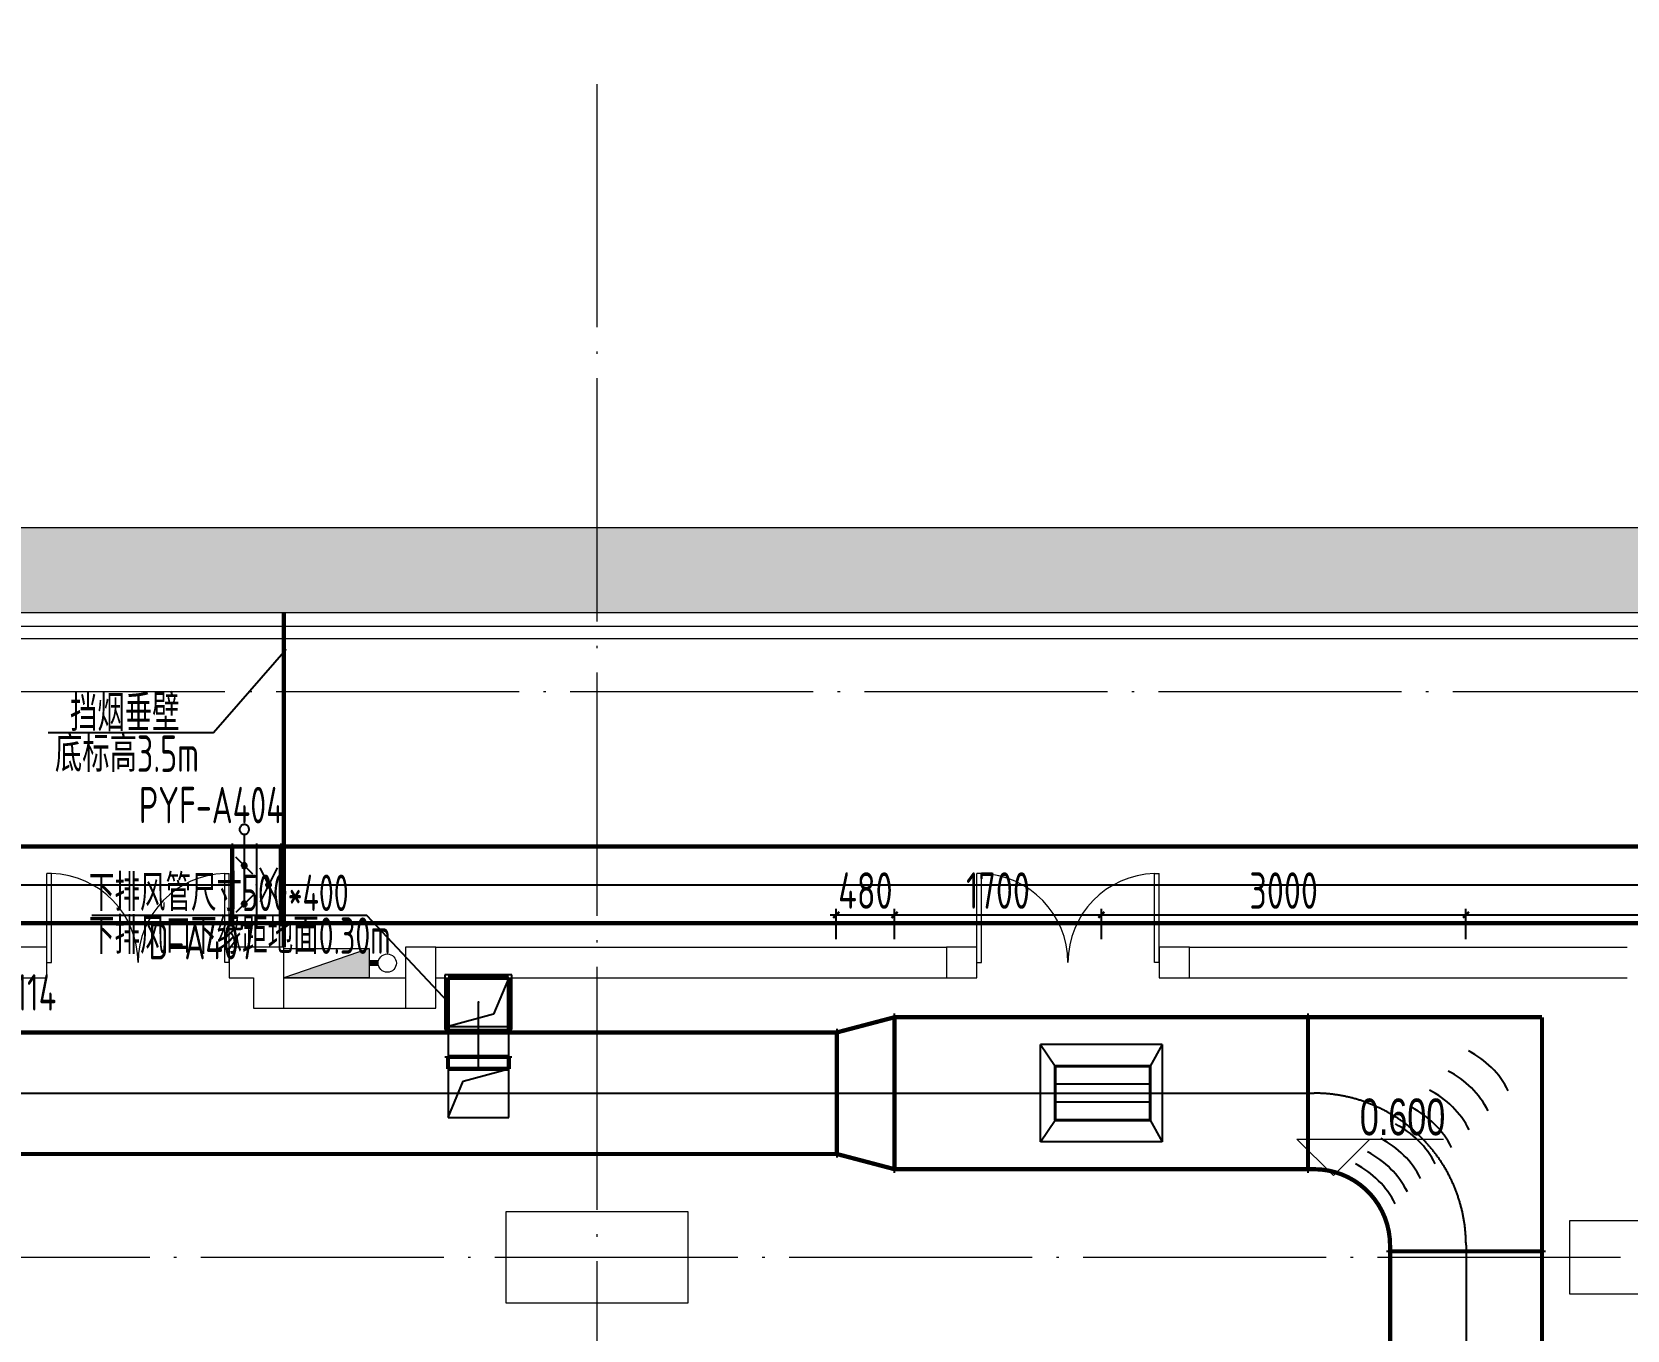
# Model space of a CAD drawing. Extents: x 4 to 13611208, y -605838 to 574722.
# Drawn here: x 13211249 to 13224372, y 199311 to 209988 of the extents above; entities that cross this region are included whole.
import ezdxf

# ---------------------------------------------------------------- set-up
doc = ezdxf.new("R2010")
doc.units = 0
doc.header["$LTSCALE"] = 1000
doc.header["$MEASUREMENT"] = 0
doc.linetypes.add('CENTER2', pattern=[28.575, 19.05, -3.175, 3.175, -3.175])
doc.linetypes.add('DOTE', pattern=[2.42, 2, -0.2, 0.02, -0.2])
for name, color, linetype in [('DUCT-K-P中心线', 5, 'CENTER2'), ('DUCT-K-P标注', 7, 'Continuous'), ('DUCT-K-P法兰', 2, 'Continuous'), ('DUCT-K-P管', 191, 'Continuous'), ('DUCT-K-P管端线', 2, 'Continuous'), ('DUCT-K-P风口', 7, 'Continuous'), ('DUCT-X-S标注', 7, 'Continuous'), ('DUCT-X-YP中心线', 5, 'CENTER2'), ('DUCT-X-YP法兰', 2, 'Continuous'), ('DUCT-X-YP管', 31, 'Continuous'), ('DUCT-X-YP管端线', 2, 'Continuous'), ('DUCT-X-YP阀门', 7, 'Continuous'), ('Hvac-Hide', 8, 'Continuous')]:
    doc.layers.add(name, color=color, linetype=linetype)
doc.layers.add('建筑底图', color=8, linetype='Continuous', lineweight=13)
doc.styles.add('67', font='gbenor.shx', dxfattribs={"width": 0.7, "bigfont": 'hztxt.shx'})
doc.styles.add('C', font='HZTXT_E', dxfattribs={"width": 0.7, "bigfont": 'HZTXT'})
doc.styles.add('du', font='gbenor.shx', dxfattribs={"width": 0.8, "bigfont": 'hztxt.shx'})
doc.dimstyles.new('67', dxfattribs={"dimscale": 100, "dimtxt": 3, "dimasz": 0.5, "dimexe": 0.5, "dimexo": 2, "dimgap": 0.5, "dimtad": 2, "dimdec": 0, "dimrnd": 5, "dimzin": 0, "dimdsep": 46, "dimtxsty": 'du', "dimblk": 'ARCHTICK', "dimcen": 0, "dimdle": 0.5, "dimclrd": 256, "dimclre": 256, "dimclrt": 256, "dimazin": 0, "dimtfac": 1, "dimtdec": 0, "dimtix": 1, "dimtmove": 2, "dimatfit": 3, "dimfxl": 100, "dimtolj": 1, "dimtzin": 0, "dimlwd": -1, "dimlwe": -1, "dimarcsym": 0})

# ---------------------------------------------------------------- blocks, each defined once
blk = doc.blocks.new('3#消火栓')
at = {"ltscale": 3.5}
blk.add_hatch(color=256, dxfattribs=at).paths.add_polyline_path([(-350, 240), (-350, 0), (350, 240)])
blk.add_line((-350, 0), (350, 240))
at = {"const_width": 50}
blk.add_lwpolyline([(-350, 120), (-425, 120)], dxfattribs=at)
blk.add_lwpolyline([(-350, 240), (350, 240), (350, 0), (-350, 0)], close=True)
blk.add_circle((-500, 120), 75)
blk = doc.blocks.new('$DorLib2D$00000002')
for p, q in [((-0.5, 0), (-0.5, 0.4875)), ((-0.475, 0.4875), (-0.5, 0.4875)), ((-0.475, 0), (-0.475, 0.4875)), ((0.475, 0), (0.475, 0.4875)), ((0.475, 0.4875), (0.5, 0.4875)), ((0.5, 0), (0.5, 0.4875)), ((-0.5, 0), (-0.475, 0)), ((0.5, 0), (0.475, 0))]:
    blk.add_line(p, q)
at = {"lineweight": 13}
for centre, start, end in [((-0.4875, 0), 0, 88.53072), ((0.4875, 0), 91.46928, 180)]:
    blk.add_arc(centre, 0.4875, start, end, dxfattribs=at)
blk = doc.blocks.new('_FZH')
blk.add_lwpolyline([(-0.5, -0.5), (0.5, -0.5), (0.5, 0.5), (-0.5, 0.5)], close=True)
blk = doc.blocks.new('_ArchTick')
at = {"color": 0, "linetype": 'ByBlock', "const_width": 0.4}
blk.add_lwpolyline([(-0.5, -0.5), (0.5, 0.5)], dxfattribs=at)
blk = doc.blocks.new('*D378')
at = {"layer": 'DUCT-K-P标注', "transparency": 16777216}
for p, q in [((13217866, 202526), (13217866, 202776)), ((13218346, 202526), (13218346, 202776)), ((13217816, 202726), (13218396, 202726))]:
    blk.add_line(p, q, dxfattribs=at)
at = {"layer": 'DUCT-K-P标注', "transparency": 16777216, "xscale": 50, "yscale": 50, "zscale": 50, "rotation": 180}
blk.add_blockref('_ArchTick', (13217866, 202726), dxfattribs=at)
at = {"layer": 'DUCT-K-P标注', "transparency": 16777216, "xscale": 50, "yscale": 50, "zscale": 50}
blk.add_blockref('_ArchTick', (13218346, 202726), dxfattribs=at)
at = {"layer": 'DUCT-K-P标注', "transparency": 16777216, "insert": (13218106, 202926), "char_height": 300, "attachment_point": 5, "style": 'du'}
blk.add_mtext('\\A1;480', dxfattribs=at)
blk = doc.blocks.new('*D379')
at = {"layer": 'DUCT-K-P标注', "transparency": 16777216}
for p, q in [((13218346, 202526), (13218346, 202776)), ((13220047, 202526), (13220047, 202776)), ((13218296, 202726), (13220097, 202726))]:
    blk.add_line(p, q, dxfattribs=at)
at = {"layer": 'DUCT-K-P标注', "transparency": 16777216, "xscale": 50, "yscale": 50, "zscale": 50, "rotation": 180}
blk.add_blockref('_ArchTick', (13218346, 202726), dxfattribs=at)
at = {"layer": 'DUCT-K-P标注', "transparency": 16777216, "xscale": 50, "yscale": 50, "zscale": 50}
blk.add_blockref('_ArchTick', (13220047, 202726), dxfattribs=at)
at = {"layer": 'DUCT-K-P标注', "transparency": 16777216, "insert": (13219197, 202926), "char_height": 300, "attachment_point": 5, "style": 'du'}
blk.add_mtext('\\A1;1700', dxfattribs=at)
blk = doc.blocks.new('*D380')
at = {"layer": 'DUCT-K-P标注', "transparency": 16777216}
for p, q in [((13220047, 202526), (13220047, 202776)), ((13223047, 202526), (13223047, 202776)), ((13219997, 202726), (13223097, 202726))]:
    blk.add_line(p, q, dxfattribs=at)
at = {"layer": 'DUCT-K-P标注', "transparency": 16777216, "xscale": 50, "yscale": 50, "zscale": 50, "rotation": 180}
blk.add_blockref('_ArchTick', (13220047, 202726), dxfattribs=at)
at = {"layer": 'DUCT-K-P标注', "transparency": 16777216, "xscale": 50, "yscale": 50, "zscale": 50}
blk.add_blockref('_ArchTick', (13223047, 202726), dxfattribs=at)
at = {"layer": 'DUCT-K-P标注', "transparency": 16777216, "insert": (13221547, 202926), "char_height": 300, "attachment_point": 5, "style": 'du'}
blk.add_mtext('\\A1;3000', dxfattribs=at)
blk = doc.blocks.new('*D381')
at = {"layer": 'DUCT-K-P标注', "transparency": 16777216}
for p, q in [((13223047, 202526), (13223047, 202776)), ((13228147, 202526), (13228147, 202776)), ((13222997, 202726), (13228197, 202726))]:
    blk.add_line(p, q, dxfattribs=at)
at = {"layer": 'DUCT-K-P标注', "transparency": 16777216, "xscale": 50, "yscale": 50, "zscale": 50, "rotation": 180}
blk.add_blockref('_ArchTick', (13223047, 202726), dxfattribs=at)
at = {"layer": 'DUCT-K-P标注', "transparency": 16777216, "xscale": 50, "yscale": 50, "zscale": 50}
blk.add_blockref('_ArchTick', (13228147, 202726), dxfattribs=at)
at = {"layer": 'DUCT-K-P标注', "transparency": 16777216, "insert": (13225597, 202926), "char_height": 300, "attachment_point": 5, "style": 'du'}
blk.add_mtext('\\A1;5100', dxfattribs=at)
blk = doc.blocks.new('$风口$00000108')
for p, q in [((-250, 135), (-190, 75)), ((-250, -135), (-250, 135)), ((250, 135), (200, 75)), ((250, 135), (250, -135)), ((200, 25), (-190, 25)), ((200, -25), (-190, -25)), ((-250, -135), (-190, -75)), ((200, -75), (250, -135)), ((250, -135), (-250, -135))]:
    blk.add_line(p, q)
at = {"linetype": 'Continuous'}
blk.add_line((250, 135), (-250, 135), dxfattribs=at)
at = {"lineweight": 40}
for p, q in [((-190, 75), (200, 75)), ((-190, -75), (-190, 75)), ((200, 75), (200, -75)), ((-190, -75), (200, -75))]:
    blk.add_line(p, q, dxfattribs=at)

msp = doc.modelspace()

# ---------------------------------------------------------------- hatches: boundary and pattern name
at = {"layer": '建筑底图'}
h = msp.add_hatch(dxfattribs=at)
h.set_pattern_fill('钢筋混凝土', color=8, scale=100, style=0)
h.set_pattern_definition([(45, (793255.26, 8e-09), (-176.7766953, 176.7766953), []), (50, (793255.26, 8e-09), (717.260183, -62.752135), [75, -825]), (355, (793255.26, 8e-09), (-138.751334, 752.192134), [60, -660]), (100.4514, (793315, -5.2), (578.50938, 689.439542), [63.74019, -701.14211]), (46.1842, (793255.26, 200), (1067.24105, -165.519014), [112.5, -1237.5]), (96.6356, (793344.2, 186.2), (934.662706, 974.11787), [95.61029, -1051.713]), (351.1842, (793255.3, 200), (934.66195, 974.1186), [90, -990]), (21, (793355.26, 150), (596.907052, -402.61889), [75, -825]), (326, (793355.26, 150), (243.31533, 725.150045), [60, -660]), (71.4514, (793405, 116.45), (840.22263, 322.530497), [63.74019, -701.14211]), (37.5, (793255.26, 8e-09), (12.1598553, 332.893854), [0, -652, 0, -670, 0, -662.5]), (7.5, (793255.26, 8e-09), (263.069537, 394.411712), [0, -382, 0, -637, 0, -252.5]), (327.5, (793032.26, 8e-09), (533.822436, -22.554872), [0, -250, 0, -780, 0, -1035]), (317.5, (792932.26, 8e-09), (583.18617, 100.104982), [0, -325, 0, -518, 0, -735])])
h.paths.add_polyline_path([(13207597.4, 207459.5), (13191797.4, 207459.5), (13191797.4, 206759.5), (13206897.4, 206759.5), (13206897.4, 205209.5), (13237197.4, 205209.5), (13237197.4, 205909.5), (13207597.4, 205909.5)])

# ---------------------------------------------------------------- linework, layer by layer
at = {"layer": 'DUCT-K-P中心线'}
for p, q in [((13214922.4, 201759.5), (13214922.4, 202009.5)), ((13214922.4, 201459.5), (13214922.4, 201559.3)), ((13210922.4, 201259.5), (13217871, 201259.5)), ((13217871.2, 201259.5), (13218346.2, 201259.5)), ((13218346.4, 201259.5), (13221747, 201259.5)), ((13221747.2, 201259.5), (13221797.2, 201259.5)), ((13223047.2, 200009.5), (13223047.2, 199959.5)), ((13223047.2, 199959.3), (13223047.2, 198354.8))]:
    msp.add_line(p, q, dxfattribs=at)
msp.add_arc((13221797.2, 200009.5), 1250, 0, 90, dxfattribs=at)
at = {"layer": 'DUCT-K-P标注'}
msp.add_lwpolyline([(13214672.4, 202009.5), (13214004.1, 202720), (13211742.7, 202720)], dxfattribs=at)
at = {"layer": 'DUCT-K-P法兰'}
for p, q in [((13215197.4, 202234.5), (13214647.4, 202234.5)), ((13214647.4, 202234.5), (13214647.4, 201784.5)), ((13215197.4, 201784.5), (13215197.4, 202234.5)), ((13218346.3, 200604.5), (13218346.3, 201914.5)), ((13221747.1, 201914.5), (13221747.1, 200604.5)), ((13214647.4, 201784.5), (13214672.4, 201784.5)), ((13215172.4, 201784.5), (13215197.4, 201784.5)), ((13217871.1, 201789.5), (13217871.1, 200729.5)), ((13214647.4, 201559.4), (13215197.4, 201559.4)), ((13222392.2, 199959.4), (13223702.2, 199959.4))]:
    msp.add_line(p, q, dxfattribs=at)
at = {"layer": 'DUCT-K-P法兰', "color": 18, "true_color": 0x000000}
for p in [(13214922.4, 202009.5, 3450), (13214922.4, 202009.5, 3449.8), (13214922.4, 201559.5, 3900), (13214922.4, 201559.3, 3900), (13217871, 201259.5, 4550), (13217871.2, 201259.5, 4550), (13218346.2, 201259.5, 4615), (13218346.4, 201259.5, 4615), (13221747, 201259.5, 4615), (13221747.2, 201259.5, 4615), (13223047.2, 199959.5, 4615), (13223047.2, 199959.3, 4615)]:
    msp.add_point(p, dxfattribs=at)
at = {"layer": 'DUCT-K-P管', "const_width": 35}
for points in [[(13214672.4, 201759.5), (13214672.4, 202209.5)], [(13214672.4, 202209.5), (13215172.4, 202209.5)], [(13215172.4, 201759.5), (13215172.4, 202209.5)], [(13217871.2, 201759.5), (13218346.2, 201884.5)], [(13221747, 201884.5), (13218346.4, 201884.5)], [(13218346.4, 201884.5), (13218346.4, 200634.5)], [(13221747, 200634.5), (13221747, 201884.5)], [(13221747.2, 201884.5), (13223672.2, 201884.5)], [(13223672.2, 201884.5), (13223672.2, 199959.5)], [(13217871, 201759.5), (13210922.4, 201759.5)], [(13217871, 200759.5), (13217871, 201759.5)], [(13215172.4, 201559.3), (13214672.4, 201559.3)], [(13214672.4, 201559.3), (13214672.4, 201459.5)], [(13215172.4, 201459.5), (13215172.4, 201559.3)], [(13214672.4, 201459.5), (13215172.4, 201459.5)], [(13210922.4, 200759.5), (13217871, 200759.5)], [(13217871.2, 200759.5), (13218346.2, 200634.5)], [(13218346.4, 200634.5), (13221747, 200634.5)], [(13221797.2, 200634.5), (13221747.2, 200634.5)], [(13222422.2, 199959.5), (13222422.2, 200009.5)], [(13222422.2, 199959.3), (13222422.2, 198354.8)], [(13223672.2, 199959.3), (13222422.2, 199959.3)], [(13223672.2, 198354.8), (13223672.2, 199959.3)]]:
    msp.add_lwpolyline(points, dxfattribs=at)
msp.add_lwpolyline([(13222422.2, 200009.5, 0.4142136), (13221797.2, 200634.5)], format="xyb", dxfattribs=at)
at = {"layer": 'DUCT-K-P管', "color": 18, "true_color": 0x000000}
for p in [(13214922.4, 202009.5, 3450), (13214922.4, 201559.5, 3900), (13217871.2, 201259.5, 4550), (13218346.2, 201259.5, 4615), (13221747.2, 201259.5, 4615), (13223047.2, 199959.5, 4615)]:
    msp.add_point(p, dxfattribs=at)
at = {"layer": 'DUCT-K-P管端线'}
for p, q in [((13218346.2, 200634.5), (13218346.2, 201884.5)), ((13221747.2, 200634.5), (13221747.2, 201884.5)), ((13217871.2, 201759.5), (13217871.2, 200759.5)), ((13223672.2, 199959.5), (13222422.2, 199959.5))]:
    msp.add_line(p, q, dxfattribs=at)
for centre in [(13222727, 200939.4), (13222560.8, 200773.2), (13222405.3, 200617.6), (13222260.3, 200472.7), (13222126, 200338.3), (13222005.8, 200218.1), (13221797.2, 200009.5), (13221896.2, 200108.5)]:
    msp.add_arc(centre, 750, 27, 63, dxfattribs=at)
at = {"layer": 'DUCT-X-S标注', "const_width": 35}
msp.add_lwpolyline([(13213322.4, 205209.5), (13213322.4, 202459.5)], dxfattribs=at)
at = {"layer": 'DUCT-X-S标注'}
msp.add_lwpolyline([(13211381.6, 204227.3), (13212744.3, 204227.3), (13213340.5, 204912.3)], dxfattribs=at)
at = {"layer": 'DUCT-X-YP中心线'}
for p, q in [((13205318.7, 202973.9), (13212896.1, 202973.9)), ((13213296.7, 202973.9), (13228497.2, 202973.9))]:
    msp.add_line(p, q, dxfattribs=at)
at = {"layer": 'DUCT-X-YP法兰'}
for p, q in [((13212896.2, 203313.9), (13212896.2, 202633.9)), ((13213096.4, 203313.9), (13213096.4, 202633.9)), ((13213296.6, 203313.9), (13213296.6, 202633.9))]:
    msp.add_line(p, q, dxfattribs=at)
at = {"layer": 'DUCT-X-YP法兰', "color": 18, "true_color": 0x000000}
for p in [(13212896.1, 202973.9, 4900), (13212896.3, 202973.9, 4900), (13213096.3, 202973.9, 4900), (13213096.5, 202973.9, 4900), (13213296.5, 202973.9, 4900), (13213296.7, 202973.9, 4900)]:
    msp.add_point(p, dxfattribs=at)
at = {"layer": 'DUCT-X-YP管', "const_width": 35}
for points in [[(13212896.1, 203288.9), (13205318.7, 203288.9)], [(13212896.1, 202658.9), (13212896.1, 203288.9)], [(13212896.3, 203289.1), (13213096.3, 203289.1)], [(13213096.5, 203288.9), (13213296.5, 203288.9)], [(13228497.2, 203288.9), (13213296.7, 203288.9)], [(13213296.7, 203288.9), (13213296.7, 202658.9)], [(13205318.7, 202658.9), (13212896.1, 202658.9)], [(13213096.3, 202658.7), (13212896.3, 202658.7)], [(13213296.5, 202658.9), (13213096.5, 202658.9)], [(13213296.7, 202658.9), (13228497.2, 202658.9)]]:
    msp.add_lwpolyline(points, dxfattribs=at)
at = {"layer": 'DUCT-X-YP管端线'}
for p, q in [((13212896.3, 203289.1), (13212896.3, 202658.7)), ((13213096.3, 203289.1), (13213096.3, 202658.7)), ((13213096.5, 203288.9), (13213096.5, 202658.9)), ((13213296.5, 203288.9), (13213296.5, 202658.9))]:
    msp.add_line(p, q, dxfattribs=at)
at = {"layer": 'DUCT-X-YP阀门'}
for p, q in [((13212957.2, 203437.4), (13212956.4, 203431.9)), ((13212956.4, 203431.9), (13212956.4, 203426.3)), ((13212956.4, 203426.3), (13212957.2, 203420.8)), ((13212958.7, 203442.8), (13212957.2, 203437.4)), ((13212957.2, 203420.8), (13212958.7, 203415.4)), ((13212961, 203447.9), (13212958.7, 203442.8)), ((13212958.7, 203415.4), (13212961, 203410.3)), ((13212963.9, 203452.6), (13212961, 203447.9)), ((13212967.5, 203456.9), (13212963.9, 203452.6)), ((13212971.7, 203460.6), (13212967.5, 203456.9)), ((13212976.3, 203463.7), (13212971.7, 203460.6)), ((13212981.3, 203466.2), (13212976.3, 203463.7)), ((13212986.6, 203467.9), (13212981.3, 203466.2)), ((13212992.1, 203468.9), (13212986.6, 203467.9)), ((13212997.7, 203469.1), (13212992.1, 203468.9)), ((13213003.2, 203468.5), (13212997.7, 203469.1)), ((13213008.7, 203467.1), (13213003.2, 203468.5)), ((13213013.8, 203465), (13213008.7, 203467.1)), ((13213018.7, 203462.2), (13213013.8, 203465)), ((13213023.1, 203458.8), (13213018.7, 203462.2)), ((13213026.9, 203454.8), (13213023.1, 203458.8)), ((13213030.2, 203450.3), (13213026.9, 203454.8)), ((13213032.8, 203445.4), (13213030.2, 203450.3)), ((13213030.2, 203407.9), (13213032.8, 203412.8)), ((13213034.8, 203440.1), (13213032.8, 203445.4)), ((13213032.8, 203412.8), (13213034.8, 203418.1)), ((13213035.9, 203434.7), (13213034.8, 203440.1)), ((13213034.8, 203418.1), (13213035.9, 203423.5)), ((13213036.3, 203429.1), (13213035.9, 203434.7)), ((13213035.9, 203423.5), (13213036.3, 203429.1)), ((13212961, 203410.3), (13212963.9, 203405.6)), ((13212963.9, 203405.6), (13212967.5, 203401.3)), ((13212967.5, 203401.3), (13212971.7, 203397.6)), ((13212971.7, 203397.6), (13212976.3, 203394.4)), ((13212976.3, 203394.4), (13212981.3, 203392)), ((13212981.3, 203392), (13212986.6, 203390.3)), ((13212986.6, 203390.3), (13212992.1, 203389.3)), ((13212992.1, 203389.3), (13212997.7, 203389.1)), ((13212996.3, 203389.1), (13212996.3, 203289.1)), ((13212996.3, 203289.1), (13212996.3, 202973.9)), ((13212997.7, 203389.1), (13213003.2, 203389.7)), ((13213003.2, 203389.7), (13213008.7, 203391)), ((13213008.7, 203391), (13213013.8, 203393.1)), ((13213013.8, 203393.1), (13213018.7, 203395.9)), ((13213018.7, 203395.9), (13213023.1, 203399.4)), ((13213023.1, 203399.4), (13213026.9, 203403.4)), ((13213026.9, 203403.4), (13213030.2, 203407.9)), ((13213066.3, 203061.5), (13212926.3, 203201.5)), ((13212986.4, 203151.3), (13212982.9, 203149.2)), ((13212990.2, 203152.8), (13212986.4, 203151.3)), ((13212994.3, 203153.6), (13212990.2, 203152.8)), ((13212998.3, 203153.6), (13212994.3, 203153.6)), ((13213002.4, 203152.8), (13212998.3, 203153.6)), ((13213006.2, 203151.3), (13213002.4, 203152.8)), ((13213009.7, 203149.2), (13213006.2, 203151.3)), ((13212974.5, 203135.6), (13212974.1, 203131.5)), ((13212974.1, 203131.5), (13212974.5, 203127.4)), ((13212975.6, 203139.5), (13212974.5, 203135.6)), ((13212974.5, 203127.4), (13212975.6, 203123.5)), ((13212977.5, 203143.2), (13212975.6, 203139.5)), ((13212975.6, 203123.5), (13212977.5, 203119.8)), ((13212979.9, 203146.4), (13212977.5, 203143.2)), ((13212977.5, 203119.8), (13212979.9, 203116.6)), ((13212982.9, 203149.2), (13212979.9, 203146.4)), ((13212979.9, 203116.6), (13212982.9, 203113.8)), ((13212981.9, 203135.7), (13212981.4, 203132.9)), ((13212981.4, 203132.9), (13212981.4, 203130.1)), ((13212981.4, 203130.1), (13212981.9, 203127.3)), ((13212983, 203138.4), (13212981.9, 203135.7)), ((13212981.9, 203127.3), (13212983, 203124.6)), ((13212982.9, 203113.8), (13212986.4, 203111.7)), ((13212984.5, 203140.8), (13212983, 203138.4)), ((13212983, 203124.6), (13212984.5, 203122.2)), ((13212986.5, 203142.8), (13212984.5, 203140.8)), ((13212984.5, 203122.2), (13212986.5, 203120.2)), ((13212986, 203134.5), (13212985.6, 203132.5)), ((13212985.6, 203132.5), (13212985.6, 203130.5)), ((13212985.6, 203130.5), (13212986, 203128.5)), ((13212986.8, 203136.4), (13212986, 203134.5)), ((13212986, 203128.5), (13212986.8, 203126.6)), ((13212986.4, 203111.7), (13212990.2, 203110.2)), ((13212988.8, 203144.5), (13212986.5, 203142.8)), ((13212986.5, 203120.2), (13212988.8, 203118.5)), ((13212987.9, 203138.1), (13212986.8, 203136.4)), ((13212986.8, 203126.6), (13212987.9, 203124.9)), ((13212989.3, 203139.6), (13212987.9, 203138.1)), ((13212987.9, 203124.9), (13212989.3, 203123.4)), ((13212991.4, 203145.7), (13212988.8, 203144.5)), ((13212988.8, 203118.5), (13212991.4, 203117.3)), ((13212990.9, 203140.8), (13212989.3, 203139.6)), ((13212989.3, 203123.4), (13212990.9, 203122.2)), ((13212990.2, 203110.2), (13212994.3, 203109.4)), ((13212992.8, 203141.6), (13212990.9, 203140.8)), ((13212990.9, 203122.2), (13212992.8, 203121.4)), ((13212994.2, 203146.4), (13212991.4, 203145.7)), ((13212991.4, 203117.3), (13212994.2, 203116.6)), ((13212994.8, 203142.1), (13212992.8, 203141.6)), ((13212992.8, 203121.4), (13212994.8, 203120.9)), ((13212997, 203146.5), (13212994.2, 203146.4)), ((13212994.2, 203116.6), (13212997, 203116.5)), ((13212994.3, 203109.4), (13212998.3, 203109.4)), ((13212996.8, 203142.2), (13212994.8, 203142.1)), ((13212994.8, 203120.9), (13212996.8, 203120.8)), ((13212996.3, 203131.5), (13212996.3, 202816.3)), ((13212998.8, 203141.9), (13212996.8, 203142.2)), ((13212996.8, 203120.8), (13212998.8, 203121.1)), ((13212999.8, 203146.1), (13212997, 203146.5)), ((13212997, 203116.5), (13212999.8, 203116.9)), ((13212998.3, 203109.4), (13213002.4, 203110.2)), ((13213000.8, 203141.3), (13212998.8, 203141.9)), ((13212998.8, 203121.1), (13213000.8, 203121.7)), ((13213002.5, 203145.2), (13212999.8, 203146.1)), ((13212999.8, 203116.9), (13213002.5, 203117.9)), ((13213002.5, 203140.2), (13213000.8, 203141.3)), ((13213000.8, 203121.7), (13213002.5, 203122.8)), ((13213002.4, 203110.2), (13213006.2, 203111.7)), ((13213005, 203143.7), (13213002.5, 203145.2)), ((13213004.1, 203138.9), (13213002.5, 203140.2)), ((13213002.5, 203122.8), (13213004.1, 203124.1)), ((13213002.5, 203117.9), (13213005, 203119.3)), ((13213005.3, 203137.3), (13213004.1, 203138.9)), ((13213004.1, 203124.1), (13213005.3, 203125.7)), ((13213007.2, 203141.9), (13213005, 203143.7)), ((13213005, 203119.3), (13213007.2, 203121.1)), ((13213006.3, 203135.5), (13213005.3, 203137.3)), ((13213005.3, 203125.7), (13213006.3, 203127.5)), ((13213006.2, 203111.7), (13213009.7, 203113.8)), ((13213006.8, 203133.5), (13213006.3, 203135.5)), ((13213006.3, 203127.5), (13213006.8, 203129.5)), ((13213007, 203131.5), (13213006.8, 203133.5)), ((13213006.8, 203129.5), (13213007, 203131.5)), ((13213008.9, 203139.6), (13213007.2, 203141.9)), ((13213007.2, 203121.1), (13213008.9, 203123.4)), ((13213010.2, 203137.1), (13213008.9, 203139.6)), ((13213008.9, 203123.4), (13213010.2, 203125.9)), ((13213012.7, 203146.4), (13213009.7, 203149.2)), ((13213009.7, 203113.8), (13213012.7, 203116.6)), ((13213011, 203134.3), (13213010.2, 203137.1)), ((13213010.2, 203125.9), (13213011, 203128.7)), ((13213011.3, 203131.5), (13213011, 203134.3)), ((13213011, 203128.7), (13213011.3, 203131.5)), ((13213015.1, 203143.2), (13213012.7, 203146.4)), ((13213012.7, 203116.6), (13213015.1, 203119.8)), ((13213017, 203139.5), (13213015.1, 203143.2)), ((13213015.1, 203119.8), (13213017, 203123.5)), ((13213018.1, 203135.6), (13213017, 203139.5)), ((13213017, 203123.5), (13213018.1, 203127.4)), ((13213018.5, 203131.5), (13213018.1, 203135.6)), ((13213018.1, 203127.4), (13213018.5, 203131.5)), ((13213266.6, 202834), (13213126.4, 203113.9)), ((13213266.5, 203113.9), (13213126.5, 202833.9)), ((13213174.7, 202978), (13213174.3, 202973.9)), ((13213174.3, 202973.9), (13213174.7, 202969.8)), ((13213175.8, 202981.9), (13213174.7, 202978)), ((13213174.7, 202969.8), (13213175.8, 202965.9)), ((13213177.7, 202985.6), (13213175.8, 202981.9)), ((13213175.8, 202965.9), (13213177.7, 202962.2)), ((13213180.1, 202988.8), (13213177.7, 202985.6)), ((13213177.7, 202962.2), (13213180.1, 202959)), ((13213183.1, 202991.6), (13213180.1, 202988.8)), ((13213180.1, 202959), (13213183.1, 202956.2)), ((13213182.1, 202978.1), (13213181.6, 202975.3)), ((13213181.6, 202975.3), (13213181.6, 202972.5)), ((13213181.6, 202972.5), (13213182.1, 202969.7)), ((13213183.2, 202980.8), (13213182.1, 202978.1)), ((13213182.1, 202969.7), (13213183.2, 202967)), ((13213186.6, 202993.7), (13213183.1, 202991.6)), ((13213183.1, 202956.2), (13213186.6, 202954.1)), ((13213184.7, 202983.2), (13213183.2, 202980.8)), ((13213183.2, 202967), (13213184.7, 202964.6)), ((13213186.7, 202985.3), (13213184.7, 202983.2)), ((13213184.7, 202964.6), (13213186.7, 202962.6)), ((13213186.2, 202976.9), (13213185.8, 202974.9)), ((13213185.8, 202974.9), (13213185.8, 202972.9)), ((13213185.8, 202972.9), (13213186.2, 202970.9)), ((13213187, 202978.8), (13213186.2, 202976.9)), ((13213186.2, 202970.9), (13213187, 202969)), ((13213190.4, 202995.2), (13213186.6, 202993.7)), ((13213186.6, 202954.1), (13213190.4, 202952.6)), ((13213189, 202986.9), (13213186.7, 202985.3)), ((13213186.7, 202962.6), (13213189, 202960.9)), ((13213188.1, 202980.5), (13213187, 202978.8)), ((13213187, 202969), (13213188.1, 202967.3)), ((13213189.5, 202982), (13213188.1, 202980.5)), ((13213188.1, 202967.3), (13213189.5, 202965.8)), ((13213191.6, 202988.1), (13213189, 202986.9)), ((13213189, 202960.9), (13213191.6, 202959.7)), ((13213191.1, 202983.2), (13213189.5, 202982)), ((13213189.5, 202965.8), (13213191.1, 202964.6)), ((13213194.5, 202996), (13213190.4, 202995.2)), ((13213190.4, 202952.6), (13213194.5, 202951.9)), ((13213193, 202984.1), (13213191.1, 202983.2)), ((13213191.1, 202964.6), (13213193, 202963.8)), ((13213194.4, 202988.8), (13213191.6, 202988.1)), ((13213191.6, 202959.7), (13213194.4, 202959.1)), ((13213195, 202984.5), (13213193, 202984.1)), ((13213193, 202963.8), (13213195, 202963.3)), ((13213197.2, 202988.9), (13213194.4, 202988.8)), ((13213194.4, 202959.1), (13213197.2, 202958.9)), ((13213198.5, 202996), (13213194.5, 202996)), ((13213194.5, 202951.9), (13213198.5, 202951.9)), ((13213197, 202984.6), (13213195, 202984.5)), ((13213195, 202963.3), (13213197, 202963.2)), ((13213199, 202984.3), (13213197, 202984.6)), ((13213197, 202963.2), (13213199, 202963.5)), ((13213200, 202988.5), (13213197.2, 202988.9)), ((13213197.2, 202958.9), (13213200, 202959.3)), ((13213202.6, 202995.2), (13213198.5, 202996)), ((13213198.5, 202951.9), (13213202.6, 202952.6)), ((13213201, 202983.7), (13213199, 202984.3)), ((13213199, 202963.5), (13213201, 202964.2)), ((13213202.7, 202987.6), (13213200, 202988.5)), ((13213200, 202959.3), (13213202.7, 202960.3)), ((13213202.7, 202982.7), (13213201, 202983.7)), ((13213201, 202964.2), (13213202.7, 202965.2)), ((13213206.4, 202993.7), (13213202.6, 202995.2)), ((13213202.6, 202952.6), (13213206.4, 202954.1)), ((13213205.2, 202986.1), (13213202.7, 202987.6)), ((13213204.3, 202981.3), (13213202.7, 202982.7)), ((13213202.7, 202965.2), (13213204.3, 202966.5)), ((13213202.7, 202960.3), (13213205.2, 202961.7)), ((13213205.5, 202979.7), (13213204.3, 202981.3)), ((13213204.3, 202966.5), (13213205.5, 202968.1)), ((13213207.4, 202984.3), (13213205.2, 202986.1)), ((13213205.2, 202961.7), (13213207.4, 202963.6)), ((13213206.5, 202977.9), (13213205.5, 202979.7)), ((13213205.5, 202968.1), (13213206.5, 202969.9)), ((13213209.9, 202991.6), (13213206.4, 202993.7)), ((13213206.4, 202954.1), (13213209.9, 202956.2)), ((13213207, 202975.9), (13213206.5, 202977.9)), ((13213206.5, 202969.9), (13213207, 202971.9)), ((13213207.2, 202973.9), (13213207, 202975.9)), ((13213207, 202971.9), (13213207.2, 202973.9)), ((13213209.1, 202982), (13213207.4, 202984.3)), ((13213207.4, 202963.6), (13213209.1, 202965.8)), ((13213210.4, 202979.5), (13213209.1, 202982)), ((13213209.1, 202965.8), (13213210.4, 202968.3)), ((13213212.9, 202988.8), (13213209.9, 202991.6)), ((13213209.9, 202956.2), (13213212.9, 202959)), ((13213211.2, 202976.8), (13213210.4, 202979.5)), ((13213210.4, 202968.3), (13213211.2, 202971.1)), ((13213211.5, 202973.9), (13213211.2, 202976.8)), ((13213211.2, 202971.1), (13213211.5, 202973.9)), ((13213215.3, 202985.6), (13213212.9, 202988.8)), ((13213212.9, 202959), (13213215.3, 202962.2)), ((13213217.2, 202981.9), (13213215.3, 202985.6)), ((13213215.3, 202962.2), (13213217.2, 202965.9)), ((13213218.3, 202978), (13213217.2, 202981.9)), ((13213217.2, 202965.9), (13213218.3, 202969.8)), ((13213218.7, 202973.9), (13213218.3, 202978)), ((13213218.3, 202969.8), (13213218.7, 202973.9)), ((13213066.3, 202886.3), (13212926.3, 202746.3)), ((13212974.5, 202820.4), (13212974.1, 202816.3)), ((13212974.1, 202816.3), (13212974.5, 202812.3)), ((13212975.6, 202824.3), (13212974.5, 202820.4)), ((13212974.5, 202812.3), (13212975.6, 202808.3)), ((13212977.5, 202828), (13212975.6, 202824.3)), ((13212975.6, 202808.3), (13212977.5, 202804.7)), ((13212979.9, 202831.3), (13212977.5, 202828)), ((13212977.5, 202804.7), (13212979.9, 202801.4)), ((13212982.9, 202834), (13212979.9, 202831.3)), ((13212979.9, 202801.4), (13212982.9, 202798.6)), ((13212981.9, 202820.6), (13212981.4, 202817.8)), ((13212981.4, 202817.8), (13212981.4, 202814.9)), ((13212981.4, 202814.9), (13212981.9, 202812.1)), ((13212983, 202823.2), (13212981.9, 202820.6)), ((13212981.9, 202812.1), (13212983, 202809.5)), ((13212986.4, 202836.2), (13212982.9, 202834)), ((13212982.9, 202798.6), (13212986.4, 202796.5)), ((13212984.5, 202825.6), (13212983, 202823.2)), ((13212983, 202809.5), (13212984.5, 202807.1)), ((13212986.5, 202827.7), (13212984.5, 202825.6)), ((13212984.5, 202807.1), (13212986.5, 202805)), ((13212986, 202819.4), (13212985.6, 202817.3)), ((13212985.6, 202817.3), (13212985.6, 202815.3)), ((13212985.6, 202815.3), (13212986, 202813.3)), ((13212986.8, 202821.2), (13212986, 202819.4)), ((13212986, 202813.3), (13212986.8, 202811.4)), ((13212990.2, 202837.6), (13212986.4, 202836.2)), ((13212986.4, 202796.5), (13212990.2, 202795)), ((13212988.8, 202829.3), (13212986.5, 202827.7)), ((13212986.5, 202805), (13212988.8, 202803.3)), ((13212987.9, 202823), (13212986.8, 202821.2)), ((13212986.8, 202811.4), (13212987.9, 202809.7)), ((13212989.3, 202824.4), (13212987.9, 202823)), ((13212987.9, 202809.7), (13212989.3, 202808.2)), ((13212991.4, 202830.5), (13212988.8, 202829.3)), ((13212988.8, 202803.3), (13212991.4, 202802.1)), ((13212990.9, 202825.6), (13212989.3, 202824.4)), ((13212989.3, 202808.2), (13212990.9, 202807)), ((13212994.3, 202838.4), (13212990.2, 202837.6)), ((13212990.2, 202795), (13212994.3, 202794.3)), ((13212992.8, 202826.5), (13212990.9, 202825.6)), ((13212990.9, 202807), (13212992.8, 202806.2)), ((13212994.2, 202831.2), (13212991.4, 202830.5)), ((13212991.4, 202802.1), (13212994.2, 202801.5)), ((13212994.8, 202827), (13212992.8, 202826.5)), ((13212992.8, 202806.2), (13212994.8, 202805.7)), ((13212997, 202831.3), (13212994.2, 202831.2)), ((13212994.2, 202801.5), (13212997, 202801.3)), ((13212998.3, 202838.4), (13212994.3, 202838.4)), ((13212994.3, 202794.3), (13212998.3, 202794.3)), ((13212996.8, 202827), (13212994.8, 202827)), ((13212994.8, 202805.7), (13212996.8, 202805.6)), ((13212998.8, 202826.8), (13212996.8, 202827)), ((13212996.8, 202805.6), (13212998.8, 202805.9)), ((13212999.8, 202830.9), (13212997, 202831.3)), ((13212997, 202801.3), (13212999.8, 202801.7)), ((13213002.4, 202837.6), (13212998.3, 202838.4)), ((13212998.3, 202794.3), (13213002.4, 202795)), ((13213000.8, 202826.1), (13212998.8, 202826.8)), ((13212998.8, 202805.9), (13213000.8, 202806.6)), ((13213002.5, 202830), (13212999.8, 202830.9)), ((13212999.8, 202801.7), (13213002.5, 202802.7)), ((13213002.5, 202825.1), (13213000.8, 202826.1)), ((13213000.8, 202806.6), (13213002.5, 202807.6)), ((13213006.2, 202836.2), (13213002.4, 202837.6)), ((13213002.4, 202795), (13213006.2, 202796.5)), ((13213005, 202828.6), (13213002.5, 202830)), ((13213004.1, 202823.7), (13213002.5, 202825.1)), ((13213002.5, 202807.6), (13213004.1, 202808.9)), ((13213002.5, 202802.7), (13213005, 202804.1)), ((13213005.3, 202822.1), (13213004.1, 202823.7)), ((13213004.1, 202808.9), (13213005.3, 202810.5)), ((13213007.2, 202826.7), (13213005, 202828.6)), ((13213005, 202804.1), (13213007.2, 202806)), ((13213006.3, 202820.3), (13213005.3, 202822.1)), ((13213005.3, 202810.5), (13213006.3, 202812.3)), ((13213009.7, 202834), (13213006.2, 202836.2)), ((13213006.2, 202796.5), (13213009.7, 202798.6)), ((13213006.8, 202818.4), (13213006.3, 202820.3)), ((13213006.3, 202812.3), (13213006.8, 202814.3)), ((13213007, 202816.3), (13213006.8, 202818.4)), ((13213006.8, 202814.3), (13213007, 202816.3)), ((13213008.9, 202824.4), (13213007.2, 202826.7)), ((13213007.2, 202806), (13213008.9, 202808.2)), ((13213010.2, 202821.9), (13213008.9, 202824.4)), ((13213008.9, 202808.2), (13213010.2, 202810.8)), ((13213012.7, 202831.3), (13213009.7, 202834)), ((13213009.7, 202798.6), (13213012.7, 202801.4)), ((13213011, 202819.2), (13213010.2, 202821.9)), ((13213010.2, 202810.8), (13213011, 202813.5)), ((13213011.3, 202816.3), (13213011, 202819.2)), ((13213011, 202813.5), (13213011.3, 202816.3)), ((13213015.1, 202828), (13213012.7, 202831.3)), ((13213012.7, 202801.4), (13213015.1, 202804.7)), ((13213017, 202824.3), (13213015.1, 202828)), ((13213015.1, 202804.7), (13213017, 202808.3)), ((13213018.1, 202820.4), (13213017, 202824.3)), ((13213017, 202808.3), (13213018.1, 202812.3)), ((13213018.5, 202816.3), (13213018.1, 202820.4)), ((13213018.1, 202812.3), (13213018.5, 202816.3))]:
    msp.add_line(p, q, dxfattribs=at)
at = {"layer": 'Hvac-Hide'}
for p, q in [((13215172.4, 202209.5), (13214672.4, 202209.5)), ((13214672.4, 202209.5), (13214672.4, 201809.5)), ((13215172.4, 202209.5), (13215047.4, 201909.5)), ((13215172.4, 201809.5), (13215172.4, 202209.5)), ((13215047.4, 201909.5), (13214672.4, 201809.5)), ((13214672.4, 201809.5), (13215172.4, 201809.5)), ((13214672.4, 201784.5), (13215172.4, 201784.5)), ((13214672.4, 201759.5), (13214672.4, 201559.5)), ((13214922.4, 201559.5), (13214922.4, 201759.5)), ((13215172.4, 201559.5), (13215172.4, 201759.5)), ((13214672.4, 201559.5), (13215172.4, 201559.5)), ((13215172.4, 201459.5), (13214672.4, 201459.5)), ((13214672.4, 201459.5), (13214672.4, 201059.5)), ((13214797.4, 201359.5), (13215172.4, 201459.5)), ((13215172.4, 201059.5), (13215172.4, 201459.5)), ((13214672.4, 201059.5), (13214797.4, 201359.5)), ((13214672.4, 201059.5), (13215172.4, 201059.5))]:
    msp.add_line(p, q, dxfattribs=at)
at = {"layer": '建筑底图', "linetype": 'DOTE'}
msp.add_line((13215897.4, 209559.5), (13215897.4, 180083), dxfattribs=at)
at = {"layer": '建筑底图', "color": 8}
for p, q in [((13237197.4, 205909.5), (13207597.4, 205909.5)), ((13237797.4, 205209.5), (13206897.4, 205209.5)), ((13206687.4, 204999.5), (13229697.4, 204999.5)), ((13206787.4, 205099.5), (13229797.4, 205099.5))]:
    msp.add_line(p, q, dxfattribs=at)
at = {"layer": '建筑底图', "color": 8, "linetype": 'DOTE'}
for p, q in [((13474197.4, 204559.5), (13119297.4, 204559.5)), ((13233997.8, 199909.5), (13119297.4, 199909.5))]:
    msp.add_line(p, q, dxfattribs=at)
at = {"layer": '建筑底图'}
for p, q in [((13213322.4, 202459.5), (13212872.4, 202459.5)), ((13212872.4, 202459.5), (13212872.4, 202209.5)), ((13213322.4, 201959.5), (13213322.4, 202459.5)), ((13214572.4, 202459.5), (13218772.4, 202459.5)), ((13220772.4, 202459.5), (13224372.4, 202459.5)), ((13212872.4, 202209.5), (13213072.4, 202209.5)), ((13213072.4, 202209.5), (13213072.4, 201959.5)), ((13213322.4, 202209.5), (13214322.4, 202209.5)), ((13214572.4, 202209.5), (13218772.4, 202209.5)), ((13220772.4, 202209.5), (13224372.4, 202209.5)), ((13213072.4, 201959.5), (13213322.4, 201959.5)), ((13213322.4, 201959.5), (13214322.4, 201959.5)), ((13221955.9, 200581.6), (13221655.9, 200881.6)), ((13221655.9, 200881.6), (13222861.9, 200881.6)), ((13221955.9, 200581.6), (13222255.9, 200881.6))]:
    msp.add_line(p, q, dxfattribs=at)
at = {"layer": '建筑底图', "color": 8}
msp.add_lwpolyline([(13421797.4, 205259.5), (13333997.4, 205259.5), (13333997.4, 208709.5), (13334747.4, 208709.5), (13334747.4, 214309.5), (13333997.4, 214309.5), (13333997.4, 224709.5), (13294898.3, 224709.5), (13294898.3, 217009.5), (13299947.4, 217009.5), (13299947.4, 207109.5), (13319627.4, 207109.5), (13319627.4, 205259.5), (13311597.4, 205259.5), (13311597.4, 205909.5), (13271047.4, 205909.5), (13271047.4, 223959.5), (13237197.4, 223959.5), (13237197.4, 205909.5), (13207597.4, 205909.5), (13207597.4, 207459.5), (13192397.4, 207459.5), (13192397.4, 223759.5), (13165097.4, 223759.5)], dxfattribs=at)

# ---------------------------------------------------------------- block references
at = {"layer": 'DUCT-K-P风口', "xscale": 2, "yscale": 2.962962962962963}
msp.add_blockref('$风口$00000108', (13220047.4, 201259.5, 3500), dxfattribs=at)
at = {"layer": '建筑底图'}
for name, p, xscale, yscale, zscale, rotation in [('$DorLib2D$00000002', (13212122.4, 202334.5), 1500, 1500, 1500, 1.240950067054139e-11), ('$DorLib2D$00000002', (13219772.4, 202334.5), 1500, 1500, 1500, 1.334021322253917e-11), ('_FZH', (13211049.9, 202334.5), 645.0000006146729, 249.9999995498802, 249.9999995498802, 359.9999998756464)]:
    msp.add_blockref(name, p, dxfattribs=dict(at, xscale=xscale, yscale=yscale, zscale=zscale, rotation=rotation))
at = {"layer": '建筑底图', "ltscale": 100, "rotation": 180}
msp.add_blockref('3#消火栓', (13213672.4, 202449.5), dxfattribs=at)
at = {"layer": '建筑底图', "xscale": 250}
for p, yscale, zscale in [((13214447.4, 202209.5), 500.0000001630397, 500.0000001630397), ((13218897.4, 202334.5), 250, 250), ((13220647.4, 202334.5), 250, 250)]:
    msp.add_blockref('_FZH', p, dxfattribs=dict(at, yscale=yscale, zscale=zscale))
at = {"layer": '建筑底图', "lineweight": 30, "rotation": 180}
for p, xscale, yscale, zscale in [((13215897.4, 199909.5), 1500, 750, 750), ((13224497.4, 199909.5), 1200, 600, 600)]:
    msp.add_blockref('_FZH', p, dxfattribs=dict(at, xscale=xscale, yscale=yscale, zscale=zscale))

# ---------------------------------------------------------------- texts
at = {"layer": 'DUCT-K-P标注'}
for s, style, width, p in [('下排风管尺寸500*400', 'du', 0.7, (13211718.4, 202757.5, -3700)), ('下排风口下缘距地面0.30m', 'du', 0.7, (13211718.4, 202405.1, -3700)), ('AFHF-A114', '67', 0.75, (13210197, 201938.3, 4530))]:
    msp.add_text(s, height=300, dxfattribs=dict(at, style=style, width=width)).set_placement(p)
at = {"layer": 'DUCT-X-S标注', "style": '67', "width": 0.75}
for s, p in [('挡烟垂壁', (13211562.7, 204236.9, 1185)), ('底标高3.5m', (13211438, 203902.1, 2370)), ('PYF-A404', (13212130, 203479.1, -4900)), ('D-A407', (13212208, 202360))]:
    msp.add_text(s, height=300, dxfattribs=at).set_placement(p)
at = {"layer": '建筑底图', "style": 'C', "width": 0.7}
msp.add_text('0.600', height=300, dxfattribs=at).set_placement((13222173.6, 200914.6))

# ---------------------------------------------------------------- dimensions: what is measured, and where the dimension line sits
at = {"layer": 'DUCT-K-P标注'}
for base, p1, p2, picture, middle in [((13218346.4, 202726.5), (13217866, 202326.5, 4250), (13218346.4, 202326.5, 4315), '*D378', (13218106.2, 202926.5)), ((13220047.4, 202726.5), (13218346.4, 202326.5, 4315), (13220047.4, 202326.5, 3500), '*D379', (13219196.9, 202926.5)), ((13223047.2, 202726.5), (13220047.4, 202326.5, 3500), (13223047.2, 202326.5, 3415), '*D380', (13221547.3, 202926.5)), ((13228147.4, 202726.5), (13223047.2, 202326.5, 3415), (13228147.4, 202326.5, 3415), '*D381', (13225597.3, 202926.5))]:
    dim = msp.add_linear_dim(base=base, p1=p1, p2=p2, dimstyle='67', dxfattribs=at)
    dim.commit()
    dim.dimension.update_dxf_attribs({"geometry": picture, "text_midpoint": middle})

doc.saveas('drawing.dxf')
